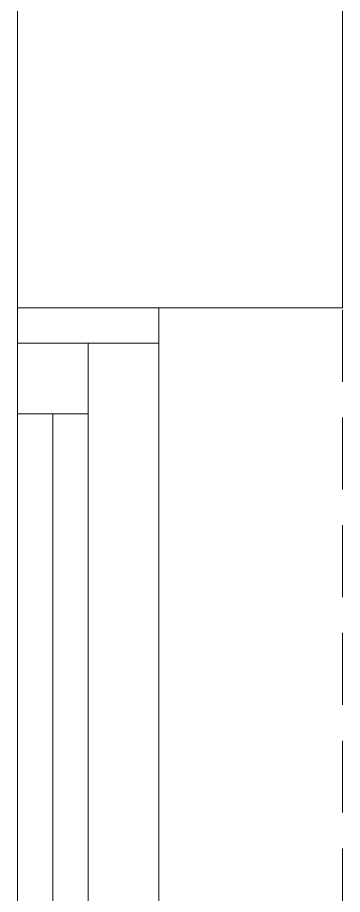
# Model space of a CAD drawing. Header units: millimetres. Extents: x -160614 to 59925, y -157025 to 0.
# Drawn here: x -97539 to -97309, y -113508 to -112887 of the extents above; entities that cross this region are included whole.
import ezdxf

# ---------------------------------------------------------------- set-up
doc = ezdxf.new("R2010")
doc.units = ezdxf.units.MM
doc.header["$LTSCALE"] = 8
doc.linetypes.add('HIDDEN', pattern=[9.525, 6.35, -3.175])
for name, color, linetype, lineweight in [('72_EGR_EQP_TAG', 9, 'Continuous', 5), ('Aluminum', 9, 'Continuous', 5), ('Proj', 9, 'Continuous', 5), ('Walls', 9, 'Continuous', 5)]:
    doc.layers.add(name, color=color, linetype=linetype, lineweight=lineweight)

# ---------------------------------------------------------------- blocks, each defined once
blk = doc.blocks.new('GF1')
at = {"layer": 'Aluminum', "color": 9}
for p, q in [((-97539.37, -113092.61), (-97539.37, -114592.61)), ((-97439.37, -113092.61), (-97439.37, -114592.61)), ((-97439.37, -113117.61), (-97539.37, -113117.61)), ((-97489.37, -113117.61), (-97489.37, -114567.61)), ((-97489.37, -113167.61), (-97539.37, -113167.61)), ((-97514.37, -114517.61), (-97514.37, -113167.61))]:
    blk.add_line(p, q, dxfattribs=at)
at = {"layer": 'Proj', "color": 9, "linetype": 'HIDDEN'}
blk.add_line((-97309.37, -114592.61), (-97309.37, -113092.61), dxfattribs=at)
at = {"layer": 'Walls', "color": 9}
for p, q in [((-97309.37, -113092.61), (-97309.37, -108892.61)), ((-97539.37, -113092.61), (-97539.37, -111842.61)), ((-97539.37, -113092.61), (-97309.37, -113092.61))]:
    blk.add_line(p, q, dxfattribs=at)

msp = doc.modelspace()

# ---------------------------------------------------------------- block references
at = {"layer": '72_EGR_EQP_TAG'}
msp.add_blockref('GF1', (0, 0), dxfattribs=at)

doc.saveas('drawing.dxf')
